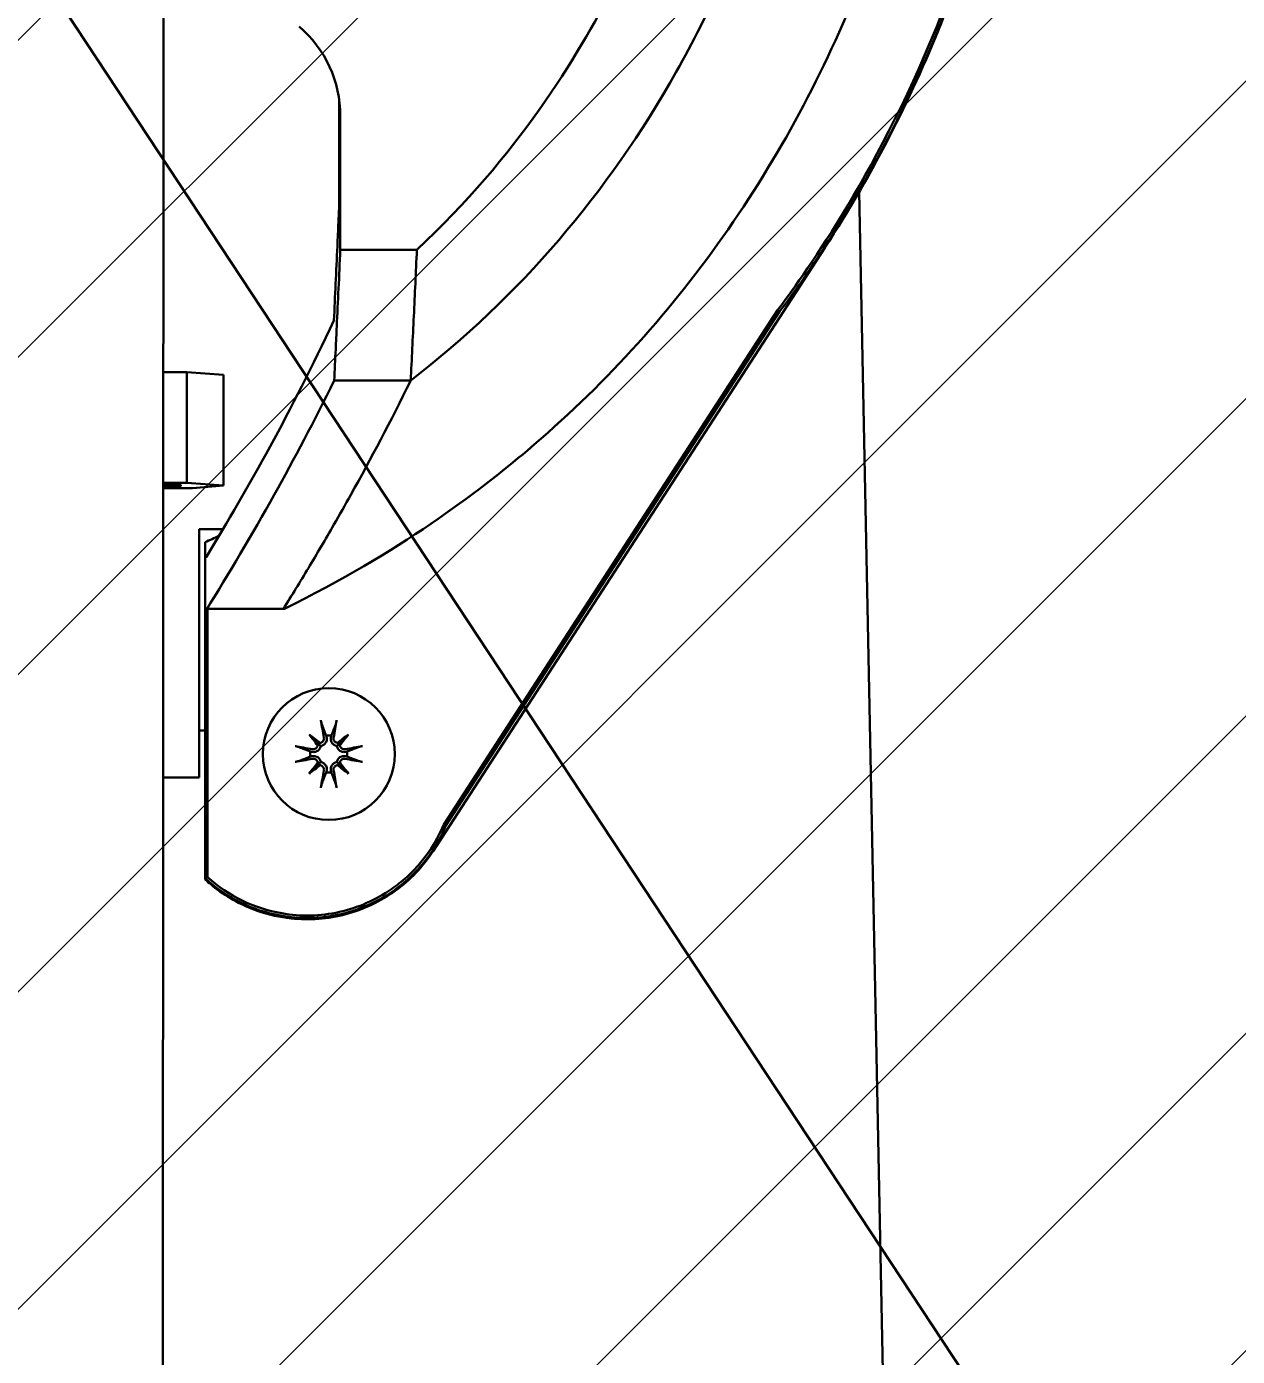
# Model space of a CAD drawing. Header units: millimetres. Extents: x 14 to 2348, y 26 to 1654.
# Drawn here: x 536.19 to 572.17, y 927.74 to 967.26 of the extents above; entities that cross this region are included whole.
import ezdxf

# ---------------------------------------------------------------- set-up
doc = ezdxf.new("R2010")
doc.units = ezdxf.units.MM
doc.header["$LTSCALE"] = 4
for name, color, linetype, lineweight in [('可見邊線(ISO)', 7, 'Continuous', 30), ('標註(ISO)', 7, 'Continuous', 9), ('草圖幾何圖形(ISO)', 7, 'Continuous', 30)]:
    doc.layers.add(name, color=color, linetype=linetype, lineweight=lineweight)
doc.layers.add('填充線', color=7, linetype='Continuous', lineweight=9, true_color=0x1e1e47)
doc.styles.add('temp', font='')
doc.styles.get('temp').set_extended_font_data('PMingLiU')
doc.dimstyles.new('工研院N500', dxfattribs={"dimscale": 4, "dimtxt": 3, "dimasz": 2.5, "dimexe": 1, "dimexo": 1, "dimgap": 0.762, "dimtad": 1, "dimdec": 3, "dimrnd": 1e-08, "dimdsep": 46, "dimtxsty": 'temp', "dimcen": 0.09, "dimdle": 10, "dimclrd": 1, "dimclre": 1, "dimclrt": 7, "dimazin": 2, "dimtfac": 0.666667, "dimtdec": 3, "dimtmove": 0, "dimatfit": 3, "dimfxl": 1, "dimtolj": 1, "dimlwd": 15, "dimlwe": 15, "dimarcsym": 0})

# ---------------------------------------------------------------- blocks, each defined once
blk = doc.blocks.new('*D75')
at = {"layer": 'Defpoints', "color": 0, "linetype": 'Continuous', "transparency": 16777216}
for p in [(528.152, 981.463), (870.28, 861.448), (528.152, 841.521), (635.613, 751.351)]:
    blk.add_point(p, dxfattribs=at)
at = {"layer": '標註(ISO)', "color": 1, "linetype": 'Continuous', "lineweight": 15, "transparency": 16777216}
for p, q in [((528.152, 985.463), (528.152, 1188.229)), ((638.677, 748.78), (793.746, 618.662))]:
    blk.add_line(p, q, dxfattribs=at)
blk.add_arc((528.152, 841.521), 342.708, 321.67191, 88.32809, dxfattribs=at)
at = {"layer": '標註(ISO)', "color": 1, "linetype": 'Continuous', "transparency": 16777216}
for points in [[(538.127, 1182.417), (538.175, 1185.75), (528.152, 1184.229)], [(798.289, 627.934), (795.705, 630.039), (790.682, 621.233)]]:
    blk.add_solid(points, dxfattribs=at)
at = {"layer": '標註(ISO)', "color": 7, "linetype": 'Continuous', "lineweight": 18, "transparency": 16777216, "insert": (847.895, 1005.573), "char_height": 12, "attachment_point": 1, "rotation": 295, "style": 'temp'}
blk.add_mtext('\\A1;130°', dxfattribs=at)
blk = doc.blocks.new('*D77')
at = {"layer": 'Defpoints', "color": 0, "linetype": 'Continuous', "transparency": 16777216}
for p in [(528.152, 983.766), (528.152, 981.666), (529.308, 979.913), (717.221, 955.991)]:
    blk.add_point(p, dxfattribs=at)
at = {"layer": '標註(ISO)', "color": 1, "linetype": 'Continuous', "lineweight": 15, "transparency": 16777216}
blk.add_line((531.51, 976.574), (635.388, 819.035), dxfattribs=at)
blk.add_arc((528.152, 981.666), 190.804, 306.4032, 86.9968, dxfattribs=at)
at = {"layer": '標註(ISO)', "color": 1, "linetype": 'Continuous', "transparency": 16777216}
for points in [[(538.105, 1170.543), (538.192, 1173.875), (528.152, 1172.471)], [(642.341, 826.729), (640.434, 829.463), (633.186, 822.374)]]:
    blk.add_solid(points, dxfattribs=at)
at = {"layer": '標註(ISO)', "color": 7, "linetype": 'Continuous', "lineweight": 18, "transparency": 16777216, "insert": (721.072, 1060.268), "char_height": 12, "attachment_point": 1, "rotation": 286.7, "style": 'temp'}
blk.add_mtext('\\A1;146.6°', dxfattribs=at)

msp = doc.modelspace()

# ---------------------------------------------------------------- hatches: boundary and pattern name
at = {"layer": '填充線'}
h = msp.add_hatch(dxfattribs=at)
h.set_pattern_fill('ANSI31', color=256, scale=53.34, style=0)
h.set_pattern_definition([(45, (-13.047, 389.5956), (-4.714634, 4.714634), [])])
edge = h.paths.add_edge_path()
edge.add_arc((421.12008, 751.35132), 140, 73.4166874, 220)
edge.add_arc((528.3663, 841.34159), 280, -40, 220, ccw=False)
edge.add_arc((635.61252, 751.35132), 140, 320, 466.5833126)
edge.add_arc((528.3663, 841.34159), 80.5, 33.2916563, 146.7083437)

# ---------------------------------------------------------------- linework, layer by layer
at = {"layer": '可見邊線(ISO)'}
for p, q in [((540.14211, 772.05594), (540.2663, 985.09111)), ((545.47296, 965.10887), (545.47296, 961.90212)), ((545.50962, 964.60362), (545.50962, 960.62789)), ((560.92824, 962.34847), (563.33487, 842.0411)), ((545.50962, 960.62789), (547.78462, 960.62789)), ((548.26688, 942.75808), (559.90871, 960.68705)), ((548.58276, 943.55138), (558.50381, 958.83017)), ((558.56409, 958.78836), (548.64795, 943.51715)), ((558.50381, 958.83017), (558.56409, 958.78836)), ((540.24992, 956.99091), (540.9481, 956.99246)), ((540.9481, 956.99246), (542.03978, 956.91236)), ((540.9481, 953.70611), (540.9481, 956.99246)), ((542.03978, 953.62601), (542.03978, 956.91236)), ((545.32631, 956.7423), (547.60131, 956.7423)), ((540.9481, 953.70611), (540.248, 953.70456)), ((542.03978, 953.62601), (540.9481, 953.70611)), ((540.2479, 953.5395), (541.11298, 953.54142)), ((541.11298, 953.54142), (542.03978, 953.62601)), ((541.3163, 952.3246), (542.02495, 952.3246)), ((541.3163, 952.29474), (541.3163, 952.3246)), ((541.3163, 952.22481), (541.3163, 952.29474)), ((541.3163, 946.41159), (541.3163, 952.22481)), ((541.4913, 951.93794), (541.4913, 941.91257)), ((541.49132, 944.69382), (541.49132, 951.48051)), ((541.52798, 949.9319), (541.54984, 949.9319)), ((541.52798, 944.69719), (541.52798, 949.9319)), ((541.52834, 944.5238), (541.52834, 949.89745)), ((541.56464, 949.95564), (543.84773, 949.95564)), ((541.56464, 949.95564), (541.56464, 941.98245)), ((541.3163, 946.41159), (541.3163, 944.94159)), ((541.3163, 946.34159), (541.4913, 946.34159)), ((544.58186, 946.22603), (544.86025, 945.94764)), ((545.75074, 946.22603), (545.47235, 945.94764)), ((544.58186, 945.05715), (544.86025, 945.33554)), ((545.75074, 945.05715), (545.47235, 945.33554)), ((540.24289, 944.94159), (541.3163, 944.94159)), ((541.52798, 944.69719), (541.49132, 944.69382)), ((541.49132, 944.5194), (541.49132, 941.9501)), ((548.64795, 943.51715), (548.58276, 943.55138))]:
    msp.add_line(p, q, dxfattribs=at)
msp.add_circle((545.1663, 945.64159), 1.96, dxfattribs=at)
for centre, radius, start, end in [((542.00962, 964.60362), 3.5, 0, 49.386391), ((528.3663, 981.34159), 32.2, 294.054705, 294.867903), ((545.1663, 945.64159), 0.55006, 82.104465, 97.895535), ((545.1663, 945.64159), 0.55006, 172.104465, 187.895535), ((545.1663, 945.64159), 0.55006, 352.104465, 7.895535), ((545.1663, 945.64159), 0.55006, 262.104465, 277.895535)]:
    msp.add_arc(centre, radius, start, end, dxfattribs=at)
for centre, major_axis, ratio, start_param, end_param in [((540.0213, 953.62153), (0.7546, 0), 0.04710645, 5.01743323, 7.54888246), ((533.17027, 950.21463), (14.41112, 20.61445), 0.28421839, 4.89343388, 4.89620249), ((545.41418, 945.68979), (0.66635, -3.42662), 0.08715574, 4.41332035, 4.56725609), ((544.91842, 945.68979), (0.66635, 3.42662), 0.08715574, 4.85752187, 5.01145761), ((545.55675, 945.96559), (-2.21069, 2.6641), 0.17364818, 1.33077346, 1.45285674), ((544.8423, 945.25114), (2.6641, -2.21069), 0.17364818, 1.68873592, 1.81081919), ((545.49029, 945.25114), (2.6641, 2.21069), 0.17364818, 1.33077346, 1.45285674), ((544.77585, 945.96559), (-2.21069, -2.6641), 0.17364818, 1.68873592, 1.81081919), ((545.11809, 945.39371), (-3.42662, 0.66635), 0.08715574, 4.85752187, 5.01145761), ((544.75063, 945.9546), (-0.09079, -0.07534), 0.86822375, 1.8313258, 2.31493563), ((544.85328, 946.05725), (-0.07534, -0.09079), 0.86822375, 0.82665702, 1.31026685), ((545.47931, 946.05725), (-0.07534, 0.09079), 0.86822375, 1.8313258, 2.31493563), ((545.58196, 945.9546), (-0.09079, 0.07534), 0.86822375, 0.82665702, 1.31026685), ((545.2145, 945.39371), (-3.42662, -0.66635), 0.08715574, 4.41332035, 4.56725609), ((545.11809, 945.88947), (3.42662, 0.66635), 0.08715574, 4.41332035, 4.56725609), ((545.55675, 945.31759), (2.21069, 2.6641), 0.17364818, 1.68873592, 1.81081919), ((544.75063, 945.32858), (0.09079, -0.07534), 0.86822375, 0.82665702, 1.31026685), ((545.58196, 945.32858), (0.09079, 0.07534), 0.86822375, 1.8313258, 2.31493563), ((544.77585, 945.31759), (2.21069, -2.6641), 0.17364818, 1.33077346, 1.45285674), ((545.2145, 945.88947), (3.42662, -0.66635), 0.08715574, 4.85752187, 5.01145761), ((544.8423, 946.03204), (-2.6641, -2.21069), 0.17364818, 1.33077346, 1.45285674), ((544.85328, 945.22592), (0.07534, -0.09079), 0.86822375, 1.8313258, 2.31493563), ((545.41418, 945.59339), (-0.66635, -3.42662), 0.08715574, 4.85752187, 5.01145761), ((544.91842, 945.59339), (-0.66635, 3.42662), 0.08715574, 4.41332035, 4.56725609), ((545.47931, 945.22592), (0.07534, 0.09079), 0.86822375, 0.82665702, 1.31026685), ((545.49029, 946.03204), (-2.6641, 2.21069), 0.17364818, 1.68873592, 1.81081919)]:
    msp.add_ellipse(centre, major_axis=major_axis, ratio=ratio, start_param=start_param, end_param=end_param, dxfattribs=at)
for points, knots in [([(547.78462, 960.62789), (550.76624, 963.41317), (552.55025, 966.32834), (554.3651, 969.91767), (554.98372, 971.44249), (555.95796, 974.56479), (556.31256, 976.16371), (556.52602, 977.78489)], [-2.41858002, -2.41858002, -2.41858002, -2.41858002, -1.39853019, -1.39853019, -0.70078893, -0.70078893, 0, 0, 0, 0]), ([(547.60131, 956.7423), (550.84832, 959.25899), (553.45556, 962.30192), (556.4903, 967.68605), (557.31912, 969.55236), (558.61286, 973.40832), (559.07704, 975.39789), (559.34505, 977.4137)], [-3.51765724, -3.51765724, -3.51765724, -3.51765724, -1.74142835, -1.74142835, -0.87152289, -0.87152289, 0, 0, 0, 0]), ([(563.10919, 976.91805), (562.73401, 974.06873), (562.00379, 971.26521), (559.90564, 965.91299), (558.53552, 963.35917), (555.2018, 958.63925), (553.26118, 956.51829), (549.6376, 953.45495), (547.24479, 951.62306), (543.84773, 949.95564)], [-9.0389146, -9.0389146, -9.0389146, -9.0389146, -6.57529737, -6.57529737, -4.11111172, -4.11111172, -1.62180812, -1.62180812, -0.000001, -0.000001, -0.000001, -0.000001]), ([(565.70549, 976.61285), (565.2834, 973.40869), (564.44575, 970.26098), (561.39346, 962.72567), (559.18033, 959.74218), (558.50381, 958.83017)], [0.00000098, 0.00000098, 0.00000098, 0.00000098, 1.38507769, 1.38507769, 3.48420233, 3.48420233, 3.48420233, 3.48420233]), ([(558.56409, 958.78836), (559.24062, 959.70039), (561.45831, 962.69005), (564.51627, 970.24001), (565.35531, 973.39333), (565.77818, 976.60328)], [-3.49094383, -3.49094383, -3.49094383, -3.49094383, -1.38757984, -1.38757984, -0.000001, -0.000001, -0.000001, -0.000001]), ([(559.90871, 960.68705), (560.635, 961.80558), (561.3021, 962.96115), (561.9101, 964.1537), (561.95063, 964.23321), (561.99131, 964.3137), (562.03091, 964.39271), (562.58523, 965.49882), (563.08521, 966.62868), (563.53089, 967.78226), (563.59456, 967.94706), (563.65675, 968.11135), (563.71857, 968.27811), (564.18224, 969.52884), (564.5793, 970.79757), (564.9098, 972.0843), (564.93184, 972.17008), (564.95322, 972.25451), (564.97502, 972.34188), (565.32382, 973.73986), (565.5916, 975.14792), (565.77834, 976.56605)], [0, 0, 0, 0, 0.234375, 0.234375, 0.234375, 0.25, 0.25, 0.25, 0.46875, 0.46875, 0.46875, 0.5, 0.5, 0.5, 0.734375, 0.734375, 0.734375, 0.75, 0.75, 0.75, 1, 1, 1, 1]), ([(545.47296, 961.90212), (545.46634, 961.75065), (545.45971, 961.59986), (545.45306, 961.44981), (545.44248, 961.21068), (545.43187, 960.97341), (545.42124, 960.73766), (545.40425, 960.36102), (545.38719, 959.98848), (545.37009, 959.61951), (545.35298, 959.25049), (545.33582, 958.88503), (545.31862, 958.52258)], [0, 0, 0, 0, 0.1301055, 0.1301055, 0.1301055, 0.33744214, 0.33744214, 0.33744214, 0.66870085, 0.66870085, 0.66870085, 1, 1, 1, 1]), ([(545.50962, 960.62789), (545.49211, 960.24003), (545.47453, 959.85645), (545.4569, 959.47663), (545.43927, 959.09682), (545.42158, 958.72075), (545.40385, 958.34791), (545.39314, 958.12267), (545.38241, 957.89865), (545.37167, 957.67566), (545.35658, 957.36254), (545.34146, 957.05144), (545.32631, 956.7423)], [0, 0, 0, 0, 0.28965085, 0.28965085, 0.28965085, 0.57929945, 0.57929945, 0.57929945, 0.75428629, 0.75428629, 0.75428629, 1, 1, 1, 1]), ([(547.78462, 960.62789), (547.7544, 959.95864), (547.72384, 959.30137), (547.67805, 958.3308), (547.66274, 958.00917), (547.63207, 957.37206), (547.61669, 957.05612), (547.60131, 956.7423)], [-1.14429118, -1.14429118, -1.14429118, -1.14429118, -0.5721625, -0.5721625, -0.28537406, -0.28537406, 0, 0, 0, 0]), ([(545.31862, 958.52258), (544.69202, 957.18147), (544.0479, 955.92563), (542.7962, 953.62863), (542.15809, 952.53179), (541.52798, 951.49933)], [0, 0, 0, 0, 10.27479828, 10.27479828, 20.59976647, 20.59976647, 20.59976647, 20.59976647]), ([(541.52798, 949.9319), (542.19793, 951.00493), (542.87807, 952.14787), (544.13731, 954.40567), (544.7373, 955.5405), (545.32631, 956.7423)], [0, 0, 0, 0, 10.97819473, 10.97819473, 20.62481659, 20.62481659, 20.62481659, 20.62481659]), ([(547.60131, 956.7423), (547.0123, 955.5405), (546.4123, 954.40567), (545.65517, 953.04813), (545.4869, 952.75122), (545.06614, 952.01974), (544.81341, 951.59021), (544.31341, 950.75734), (544.06534, 950.35241), (543.81779, 949.95564)], [-20.72428501, -20.72428501, -20.72428501, -20.72428501, -11.0420374, -11.0420374, -8.27749747, -8.27749747, -4.13697873, -4.13697873, -0.08092732, -0.08092732, -0.08092732, -0.08092732]), ([(541.52798, 951.49933), (541.52187, 951.49619), (541.51576, 951.49305), (541.50354, 951.48678), (541.49743, 951.48364), (541.49132, 951.48051)], [0.000001, 0.000001, 0.000001, 0.000001, 0.100044312, 0.100044312, 0.200096497, 0.200096497, 0.200096497, 0.200096497]), ([(544.9589, 946.53074), (544.95722, 946.53511), (544.95514, 946.54158), (544.95085, 946.55651), (544.94787, 946.56816), (544.94283, 946.58986), (544.93988, 946.60373), (544.93584, 946.62451), (544.93399, 946.63472), (544.93246, 946.64388)], [0.0475683219, 0.0475683219, 0.0475683219, 0.0475683219, 0.0518037472, 0.0518037472, 0.0569688414, 0.0569688414, 0.0621348202, 0.0621348202, 0.0660399938, 0.0660399938, 0.0660399938, 0.0660399938]), ([(545.40014, 946.64388), (545.39861, 946.63472), (545.39676, 946.62451), (545.39272, 946.60373), (545.38977, 946.58986), (545.38472, 946.56816), (545.38174, 946.55651), (545.37746, 946.54158), (545.37538, 946.53511), (545.3737, 946.53074)], [0.0168342393, 0.0168342393, 0.0168342393, 0.0168342393, 0.0207394129, 0.0207394129, 0.0259053918, 0.0259053918, 0.0310704859, 0.0310704859, 0.0353059113, 0.0353059113, 0.0353059113, 0.0353059113]), ([(545.10123, 946.14325), (545.10316, 946.13532), (545.10461, 946.12737), (545.10812, 946.09973), (545.10795, 946.0779), (545.1007, 946.03497), (545.09363, 946.01386), (545.07612, 945.97936), (545.06508, 945.96286), (545.03797, 945.93338), (545.02188, 945.9204), (544.9889, 945.90067), (544.96986, 945.89263), (544.94201, 945.88549), (544.93348, 945.88388), (544.92508, 945.88281)], [0.1207276167, 0.1207276167, 0.1207276167, 0.1207276167, 0.1245879817, 0.1245879817, 0.1342557864, 0.1342557864, 0.1439235912, 0.1439235912, 0.152159121, 0.152159121, 0.1603946507, 0.1603946507, 0.1686301804, 0.1686301804, 0.1722209962, 0.1722209962, 0.1722209962, 0.1722209962]), ([(545.40752, 945.88281), (545.39911, 945.88388), (545.39059, 945.88549), (545.36274, 945.89263), (545.34369, 945.90067), (545.31071, 945.9204), (545.29463, 945.93338), (545.26752, 945.96286), (545.25648, 945.97936), (545.23897, 946.01386), (545.23189, 946.03497), (545.22464, 946.0779), (545.22448, 946.09973), (545.22698, 946.11948), (545.22799, 946.12737), (545.22944, 946.13532), (545.23137, 946.14325)], [-0.0476330145, -0.0476330145, -0.0476330145, -0.0476330145, -0.0440421987, -0.0440421987, -0.035806669, -0.035806669, -0.0275711393, -0.0275711393, -0.0193356095, -0.0193356095, -0.0096678048, -0.0096678048, 0, 0, 0, 0.003860365, 0.003860365, 0.003860365, 0.003860365]), ([(544.16401, 945.87543), (544.17317, 945.8739), (544.18338, 945.87205), (544.20415, 945.86801), (544.21803, 945.86506), (544.23973, 945.86002), (544.25138, 945.85703), (544.26631, 945.85275), (544.27278, 945.85067), (544.27715, 945.84899)], [0.0168342393, 0.0168342393, 0.0168342393, 0.0168342393, 0.0207394129, 0.0207394129, 0.0259053918, 0.0259053918, 0.0310704859, 0.0310704859, 0.0353059113, 0.0353059113, 0.0353059113, 0.0353059113]), ([(544.92508, 945.88281), (544.92401, 945.87441), (544.9224, 945.86588), (544.91525, 945.83803), (544.90722, 945.81899), (544.88749, 945.786), (544.87451, 945.76992), (544.84503, 945.74281), (544.82852, 945.73177), (544.79403, 945.71426), (544.77292, 945.70719), (544.72999, 945.69993), (544.70816, 945.69977), (544.6884, 945.70228), (544.68051, 945.70328), (544.67256, 945.70473), (544.66464, 945.70666)], [-0.0476330145, -0.0476330145, -0.0476330145, -0.0476330145, -0.0440421987, -0.0440421987, -0.035806669, -0.035806669, -0.0275711393, -0.0275711393, -0.0193356095, -0.0193356095, -0.0096678048, -0.0096678048, 0, 0, 0, 0.003860365, 0.003860365, 0.003860365, 0.003860365]), ([(544.83722, 945.89785), (544.83559, 945.88718), (544.83262, 945.87645), (544.82155, 945.84994), (544.81135, 945.83501), (544.78781, 945.81132), (544.77288, 945.801), (544.74022, 945.78717), (544.72248, 945.78367), (544.69742, 945.78332), (544.68869, 945.78401), (544.67999, 945.78559)], [0.0172141153, 0.0172141153, 0.0172141153, 0.0172141153, 0.0216673994, 0.0216673994, 0.0288082122, 0.0288082122, 0.0359902002, 0.0359902002, 0.0431721882, 0.0431721882, 0.046823968, 0.046823968, 0.046823968, 0.046823968]), ([(544.86025, 945.94764), (544.86471, 945.94318), (544.86878, 945.93911), (544.89249, 945.9154), (544.90873, 945.89915), (544.92472, 945.88317), (544.9249, 945.88299), (544.92508, 945.88281)], [-2.828207794, -2.828207794, -2.828207794, -2.828207794, -2.812267488, -2.812267488, -2.724384129, -2.724384129, -2.723378434, -2.723378434, -2.723378434, -2.723378434]), ([(545.0223, 946.1279), (545.02528, 946.11144), (545.02522, 946.09324), (545.01778, 946.05832), (545.0104, 946.04161), (544.99147, 946.01398), (544.97872, 946.00116), (544.94918, 945.98166), (544.93238, 945.97498), (544.91407, 945.97133), (544.91207, 945.97098), (544.91004, 945.97067)], [0, 0, 0, 0, 0.0072458737, 0.0072458737, 0.0144917474, 0.0144917474, 0.0216328704, 0.0216328704, 0.0287739933, 0.0287739933, 0.0296410879, 0.0296410879, 0.0296410879, 0.0296410879]), ([(545.42255, 945.97067), (545.41189, 945.97229), (545.40116, 945.97527), (545.37465, 945.98633), (545.35972, 945.99654), (545.33603, 946.02008), (545.32571, 946.03501), (545.31188, 946.06767), (545.30838, 946.08541), (545.30803, 946.11046), (545.30872, 946.1192), (545.3103, 946.1279)], [0.0172141153, 0.0172141153, 0.0172141153, 0.0172141153, 0.0216673994, 0.0216673994, 0.0288082122, 0.0288082122, 0.0359902002, 0.0359902002, 0.0431721882, 0.0431721882, 0.046823968, 0.046823968, 0.046823968, 0.046823968]), ([(545.47235, 945.94764), (545.46789, 945.94318), (545.46382, 945.93911), (545.44011, 945.9154), (545.42386, 945.89915), (545.40788, 945.88317), (545.4077, 945.88299), (545.40752, 945.88281)], [-2.828207794, -2.828207794, -2.828207794, -2.828207794, -2.812267488, -2.812267488, -2.724384129, -2.724384129, -2.723378434, -2.723378434, -2.723378434, -2.723378434]), ([(545.66796, 945.70666), (545.66003, 945.70473), (545.65208, 945.70328), (545.62443, 945.69977), (545.60261, 945.69993), (545.55968, 945.70719), (545.53857, 945.71426), (545.50407, 945.73177), (545.48757, 945.74281), (545.45809, 945.76992), (545.44511, 945.786), (545.42538, 945.81899), (545.41734, 945.83803), (545.4102, 945.86588), (545.40859, 945.87441), (545.40752, 945.88281)], [0.1207276167, 0.1207276167, 0.1207276167, 0.1207276167, 0.1245879817, 0.1245879817, 0.1342557864, 0.1342557864, 0.1439235912, 0.1439235912, 0.152159121, 0.152159121, 0.1603946507, 0.1603946507, 0.1686301804, 0.1686301804, 0.1722209962, 0.1722209962, 0.1722209962, 0.1722209962]), ([(545.65261, 945.78559), (545.63614, 945.7826), (545.61795, 945.78267), (545.58303, 945.79011), (545.56632, 945.79748), (545.53868, 945.81642), (545.52587, 945.82917), (545.50637, 945.85871), (545.49968, 945.87551), (545.49604, 945.89381), (545.49569, 945.89582), (545.49538, 945.89785)], [0, 0, 0, 0, 0.0072458737, 0.0072458737, 0.0144917474, 0.0144917474, 0.0216328704, 0.0216328704, 0.0287739933, 0.0287739933, 0.0296410879, 0.0296410879, 0.0296410879, 0.0296410879]), ([(546.05545, 945.84899), (546.05982, 945.85067), (546.06629, 945.85275), (546.08122, 945.85703), (546.09287, 945.86002), (546.11457, 945.86506), (546.12844, 945.86801), (546.14922, 945.87205), (546.15943, 945.8739), (546.16859, 945.87543)], [0.0475683219, 0.0475683219, 0.0475683219, 0.0475683219, 0.0518037472, 0.0518037472, 0.0569688414, 0.0569688414, 0.0621348202, 0.0621348202, 0.0660399938, 0.0660399938, 0.0660399938, 0.0660399938]), ([(544.27715, 945.43419), (544.27278, 945.43251), (544.26631, 945.43043), (544.25138, 945.42614), (544.23973, 945.42316), (544.21803, 945.41812), (544.20415, 945.41517), (544.18338, 945.41113), (544.17317, 945.40928), (544.16401, 945.40775)], [0.0475683219, 0.0475683219, 0.0475683219, 0.0475683219, 0.0518037472, 0.0518037472, 0.0569688414, 0.0569688414, 0.0621348202, 0.0621348202, 0.0660399938, 0.0660399938, 0.0660399938, 0.0660399938]), ([(544.66464, 945.57652), (544.67256, 945.57845), (544.68051, 945.5799), (544.70816, 945.58341), (544.72999, 945.58325), (544.77292, 945.57599), (544.79403, 945.56892), (544.82852, 945.55141), (544.84503, 945.54037), (544.87451, 945.51326), (544.88749, 945.49717), (544.90722, 945.46419), (544.91525, 945.44515), (544.9224, 945.4173), (544.92401, 945.40877), (544.92508, 945.40037)], [0.1207276167, 0.1207276167, 0.1207276167, 0.1207276167, 0.1245879817, 0.1245879817, 0.1342557864, 0.1342557864, 0.1439235912, 0.1439235912, 0.152159121, 0.152159121, 0.1603946507, 0.1603946507, 0.1686301804, 0.1686301804, 0.1722209962, 0.1722209962, 0.1722209962, 0.1722209962]), ([(544.67999, 945.49759), (544.69645, 945.50058), (544.71465, 945.50051), (544.74956, 945.49307), (544.76628, 945.4857), (544.79391, 945.46676), (544.80673, 945.45401), (544.82623, 945.42447), (544.83291, 945.40767), (544.83656, 945.38937), (544.83691, 945.38736), (544.83722, 945.38533)], [0, 0, 0, 0, 0.0072458737, 0.0072458737, 0.0144917474, 0.0144917474, 0.0216328704, 0.0216328704, 0.0287739933, 0.0287739933, 0.0296410879, 0.0296410879, 0.0296410879, 0.0296410879]), ([(544.86025, 945.33554), (544.86471, 945.34), (544.86878, 945.34407), (544.89249, 945.36778), (544.90873, 945.38402), (544.92472, 945.40001), (544.9249, 945.40019), (544.92508, 945.40037)], [-2.828207794, -2.828207794, -2.828207794, -2.828207794, -2.812267488, -2.812267488, -2.724384129, -2.724384129, -2.723378434, -2.723378434, -2.723378434, -2.723378434]), ([(544.92508, 945.40037), (544.93348, 945.3993), (544.94201, 945.39769), (544.96986, 945.39054), (544.9889, 945.38251), (545.02188, 945.36278), (545.03797, 945.3498), (545.06508, 945.32032), (545.07612, 945.30382), (545.09363, 945.26932), (545.1007, 945.24821), (545.10795, 945.20528), (545.10812, 945.18345), (545.10561, 945.16369), (545.10461, 945.1558), (545.10316, 945.14786), (545.10123, 945.13993)], [-0.0476330145, -0.0476330145, -0.0476330145, -0.0476330145, -0.0440421987, -0.0440421987, -0.035806669, -0.035806669, -0.0275711393, -0.0275711393, -0.0193356095, -0.0193356095, -0.0096678048, -0.0096678048, 0, 0, 0, 0.003860365, 0.003860365, 0.003860365, 0.003860365]), ([(545.23137, 945.13993), (545.22944, 945.14786), (545.22799, 945.1558), (545.22448, 945.18345), (545.22464, 945.20528), (545.23189, 945.24821), (545.23897, 945.26932), (545.25648, 945.30382), (545.26752, 945.32032), (545.29463, 945.3498), (545.31071, 945.36278), (545.34369, 945.38251), (545.36274, 945.39054), (545.39059, 945.39769), (545.39911, 945.3993), (545.40752, 945.40037)], [0.1207276167, 0.1207276167, 0.1207276167, 0.1207276167, 0.1245879817, 0.1245879817, 0.1342557864, 0.1342557864, 0.1439235912, 0.1439235912, 0.152159121, 0.152159121, 0.1603946507, 0.1603946507, 0.1686301804, 0.1686301804, 0.1722209962, 0.1722209962, 0.1722209962, 0.1722209962]), ([(545.40752, 945.40037), (545.40859, 945.40877), (545.4102, 945.4173), (545.41734, 945.44515), (545.42538, 945.46419), (545.44511, 945.49717), (545.45809, 945.51326), (545.48757, 945.54037), (545.50407, 945.55141), (545.53857, 945.56892), (545.55968, 945.57599), (545.60261, 945.58325), (545.62443, 945.58341), (545.64419, 945.5809), (545.65208, 945.5799), (545.66003, 945.57845), (545.66796, 945.57652)], [-0.0476330145, -0.0476330145, -0.0476330145, -0.0476330145, -0.0440421987, -0.0440421987, -0.035806669, -0.035806669, -0.0275711393, -0.0275711393, -0.0193356095, -0.0193356095, -0.0096678048, -0.0096678048, 0, 0, 0, 0.003860365, 0.003860365, 0.003860365, 0.003860365]), ([(545.47235, 945.33554), (545.46789, 945.34), (545.46382, 945.34407), (545.44011, 945.36778), (545.42386, 945.38402), (545.40788, 945.40001), (545.4077, 945.40019), (545.40752, 945.40037)], [-2.828207794, -2.828207794, -2.828207794, -2.828207794, -2.812267488, -2.812267488, -2.724384129, -2.724384129, -2.723378434, -2.723378434, -2.723378434, -2.723378434]), ([(545.49538, 945.38533), (545.497, 945.396), (545.49998, 945.40672), (545.51104, 945.43324), (545.52125, 945.44817), (545.54479, 945.47186), (545.55971, 945.48218), (545.59238, 945.49601), (545.61011, 945.49951), (545.63517, 945.49986), (545.64391, 945.49917), (545.65261, 945.49759)], [0.0172141153, 0.0172141153, 0.0172141153, 0.0172141153, 0.0216673994, 0.0216673994, 0.0288082122, 0.0288082122, 0.0359902002, 0.0359902002, 0.0431721882, 0.0431721882, 0.046823968, 0.046823968, 0.046823968, 0.046823968]), ([(546.16859, 945.40775), (546.15943, 945.40928), (546.14922, 945.41113), (546.12844, 945.41517), (546.11457, 945.41812), (546.09287, 945.42316), (546.08122, 945.42614), (546.06629, 945.43043), (546.05982, 945.43251), (546.05545, 945.43419)], [0.0168342393, 0.0168342393, 0.0168342393, 0.0168342393, 0.0207394129, 0.0207394129, 0.0259053918, 0.0259053918, 0.0310704859, 0.0310704859, 0.0353059113, 0.0353059113, 0.0353059113, 0.0353059113]), ([(544.91004, 945.31251), (544.92071, 945.31089), (544.93143, 945.30791), (544.95795, 945.29685), (544.97288, 945.28664), (544.99657, 945.2631), (545.00689, 945.24817), (545.02072, 945.21551), (545.02422, 945.19777), (545.02456, 945.17272), (545.02388, 945.16398), (545.0223, 945.15528)], [0.0172141153, 0.0172141153, 0.0172141153, 0.0172141153, 0.0216673994, 0.0216673994, 0.0288082122, 0.0288082122, 0.0359902002, 0.0359902002, 0.0431721882, 0.0431721882, 0.046823968, 0.046823968, 0.046823968, 0.046823968]), ([(545.3103, 945.15528), (545.30731, 945.17174), (545.30737, 945.18994), (545.31481, 945.22486), (545.32219, 945.24157), (545.34113, 945.2692), (545.35388, 945.28202), (545.38342, 945.30152), (545.40022, 945.3082), (545.41852, 945.31185), (545.42053, 945.3122), (545.42255, 945.31251)], [0, 0, 0, 0, 0.0072458737, 0.0072458737, 0.0144917474, 0.0144917474, 0.0216328704, 0.0216328704, 0.0287739933, 0.0287739933, 0.0296410879, 0.0296410879, 0.0296410879, 0.0296410879]), ([(544.93246, 944.6393), (544.93399, 944.64846), (544.93584, 944.65867), (544.93988, 944.67944), (544.94283, 944.69332), (544.94787, 944.71502), (544.95085, 944.72667), (544.95514, 944.7416), (544.95722, 944.74807), (544.9589, 944.75244)], [0.0168342393, 0.0168342393, 0.0168342393, 0.0168342393, 0.0207394129, 0.0207394129, 0.0259053918, 0.0259053918, 0.0310704859, 0.0310704859, 0.0353059113, 0.0353059113, 0.0353059113, 0.0353059113]), ([(545.3737, 944.75244), (545.37538, 944.74807), (545.37746, 944.7416), (545.38174, 944.72667), (545.38472, 944.71502), (545.38977, 944.69332), (545.39272, 944.67944), (545.39676, 944.65867), (545.39861, 944.64846), (545.40014, 944.6393)], [0.0475683219, 0.0475683219, 0.0475683219, 0.0475683219, 0.0518037472, 0.0518037472, 0.0569688414, 0.0569688414, 0.0621348202, 0.0621348202, 0.0660399938, 0.0660399938, 0.0660399938, 0.0660399938]), ([(541.52834, 944.5238), (541.52217, 944.52307), (541.516, 944.52233), (541.50366, 944.52086), (541.49749, 944.52013), (541.49132, 944.5194)], [0.000001002, 0.000001002, 0.000001002, 0.000001002, 0.101065349, 0.101065349, 0.20213903, 0.20213903, 0.20213903, 0.20213903]), ([(541.49132, 941.9501), (541.80388, 941.66318), (542.15585, 941.42221), (542.91464, 941.04693), (543.31811, 940.91371), (544.31085, 940.73531), (544.9014, 940.74614), (546.04266, 940.99605), (546.58196, 941.23009), (547.36076, 941.76545), (547.69205, 942.04522), (548.39811, 942.92039), (548.58943, 943.37736), (548.64795, 943.51715)], [-0.393430447, -0.393430447, -0.393430447, -0.393430447, -0.334797278, -0.334797278, -0.276414107, -0.276414107, -0.195382323, -0.195382323, -0.115148404, -0.115148404, -0.064941848, -0.064941848, -0.000001, -0.000001, -0.000001, -0.000001]), ([(548.58276, 943.55138), (548.52334, 943.40944), (548.33748, 942.96544), (547.65303, 942.11107), (547.33081, 941.83602), (546.56795, 941.30591), (546.03843, 941.07305), (544.91658, 940.82178), (544.3354, 940.80831), (543.35967, 940.97881), (542.96393, 941.10711), (542.21877, 941.47013), (541.87268, 941.70376), (541.56464, 941.98245)], [0.000001, 0.000001, 0.000001, 0.000001, 0.065944141, 0.065944141, 0.117098532, 0.117098532, 0.199098066, 0.199098066, 0.281899492, 0.281899492, 0.341270624, 0.341270624, 0.400883349, 0.400883349, 0.400883349, 0.400883349]), ([(542.48818, 941.22042), (542.82105, 941.05101), (543.34783, 940.83096), (544.59445, 940.6975), (545.14313, 940.74059), (546.19946, 941.02218), (546.69906, 941.25828), (547.58939, 941.9002), (547.96848, 942.29776), (548.26834, 942.75713)], [-1.0058824, -1.0058824, -1.0058824, -1.0058824, -0.70466729, -0.70466729, -0.4697466, -0.4697466, -0.23510531, -0.23510531, -0.00000212, -0.00000212, -0.00000212, -0.00000212]), ([(541.4913, 941.91257), (541.53459, 941.87278), (541.6644, 941.75347), (542.05258, 941.46558), (542.2646, 941.33421), (542.48818, 941.22042)], [-0.208529388, -0.208529388, -0.208529388, -0.208529388, -0.107518738, -0.107518738, -0.000001, -0.000001, -0.000001, -0.000001]), ([(541.56464, 941.98245), (541.55242, 941.97703), (541.5402, 941.97163), (541.52798, 941.96623), (541.51576, 941.96084), (541.50354, 941.95546), (541.49132, 941.9501)], [0, 0, 0, 0, 0.5, 0.5, 0.5, 1, 1, 1, 1])]:
    msp.add_open_spline(points, degree=3, knots=knots, dxfattribs=at)
for points, weights in [([(544.9589, 946.53074), (545.04092, 946.31722), (545.09074, 946.18643)], [1.00480921713, 1.03376991465, 1]), ([(545.09074, 946.18643), (545.0962, 946.16394), (545.10123, 946.14325)], [1, 1.03935638703, 1.0783666465]), ([(545.23137, 946.14325), (545.23639, 946.16394), (545.24186, 946.18643)], [1.07836664641, 1.03935638698, 1]), ([(545.24186, 946.18643), (545.29167, 946.31722), (545.3737, 946.53074)], [1, 1.03376991465, 1.00480921713]), ([(544.62145, 945.71715), (544.49067, 945.76697), (544.27715, 945.84899)], [1, 1.03376991465, 1.00480921713]), ([(546.05545, 945.84899), (545.84193, 945.76697), (545.71114, 945.71715)], [1.00480921713, 1.03376991465, 1]), ([(544.27715, 945.43419), (544.49067, 945.51621), (544.62145, 945.56603)], [1.00480921713, 1.03376991465, 1]), ([(544.66464, 945.70666), (544.64395, 945.71168), (544.62145, 945.71715)], [1.07836664641, 1.03935638698, 1]), ([(544.62145, 945.56603), (544.64395, 945.57149), (544.66464, 945.57652)], [1, 1.03935638703, 1.0783666465]), ([(545.71114, 945.71715), (545.68865, 945.71168), (545.66796, 945.70666)], [1, 1.03935638703, 1.0783666465]), ([(545.66796, 945.57652), (545.68865, 945.57149), (545.71114, 945.56603)], [1.07836664641, 1.03935638698, 1]), ([(545.71114, 945.56603), (545.84193, 945.51621), (546.05545, 945.43419)], [1, 1.03376991465, 1.00480921713]), ([(545.09074, 945.09675), (545.04092, 944.96596), (544.9589, 944.75244)], [1, 1.03376991465, 1.00480921713]), ([(545.10123, 945.13993), (545.0962, 945.11924), (545.09074, 945.09675)], [1.07836664641, 1.03935638698, 1]), ([(545.24186, 945.09675), (545.23639, 945.11924), (545.23137, 945.13993)], [1, 1.03935638703, 1.0783666465]), ([(545.3737, 944.75244), (545.29167, 944.96596), (545.24186, 945.09675)], [1.00480921713, 1.03376991465, 1])]:
    msp.add_rational_spline(points, weights, degree=2, dxfattribs=at)
for points in [[(541.5263, 944.52356), (541.51306, 944.57999), (541.50138, 944.63678), (541.49132, 944.69382)], [(541.52834, 944.69513), (541.52822, 944.69581), (541.5281, 944.6965), (541.52798, 944.69719)]]:
    msp.add_open_spline(points, degree=3, dxfattribs=at)
at = {"layer": '草圖幾何圖形(ISO)'}
msp.add_line((528.3663, 981.34159), (605.4336, 864.46289), dxfattribs=at)
msp.add_arc((528.3663, 841.34159), 280, 320, 220, dxfattribs=at)

# ---------------------------------------------------------------- dimensions: what is measured, and where the dimension line sits
at = {"layer": '標註(ISO)', "color": 1, "linetype": 'Continuous', "lineweight": 18, "true_color": 0xff0000}
for base, center, p1, p2, override, picture, middle in [((870.28014, 861.44803), (528.15208, 841.52134), (635.61252, 751.35132), (528.15208, 981.46331), {"dimgap": 0.762, "dimadec": 2, "dimtol": 0, "dimlim": 0, "dimtp": 0, "dimtm": 0, "dimtdec": 3}, '*D75', (838.75089, 986.35594)), ((717.22101, 955.99133), (528.15208, 981.66647), (529.30809, 979.91329), (528.15208, 983.76647), {"dimgap": 0.762, "dimse2": 1, "dimadec": 2, "dimtol": 0, "dimlim": 0, "dimtp": 0, "dimtm": 0, "dimtdec": 3}, '*D77', (710.90871, 1036.49608))]:
    dim = msp.add_angular_dim_3p(base=base, center=center, p1=p1, p2=p2, dimstyle='工研院N500', override=override, dxfattribs=at)
    dim.commit()
    dim.dimension.update_dxf_attribs({"geometry": picture, "text_midpoint": middle, "dimtype": 165})

doc.saveas('drawing.dxf')
